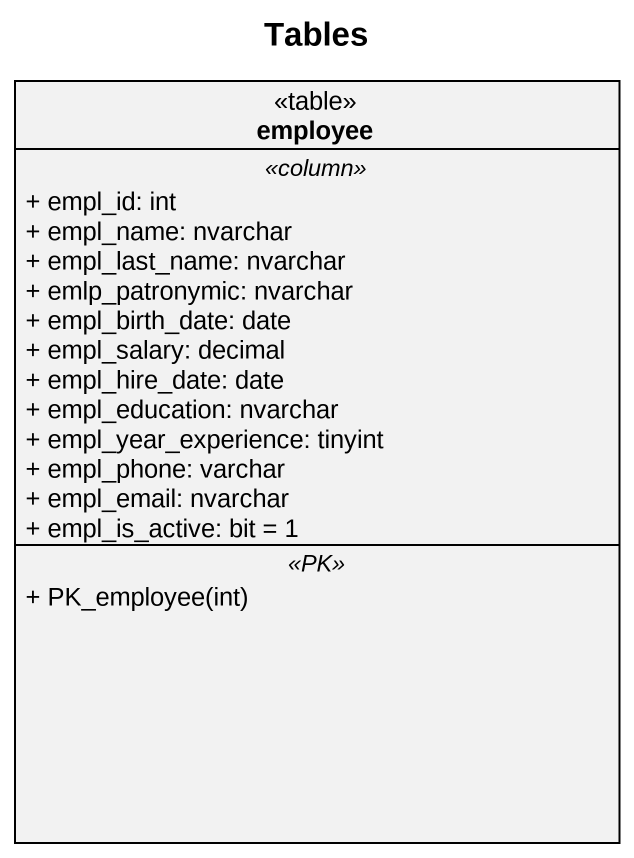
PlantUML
@startuml
title Tables
hide circle
hide empty members
skinparam classAttributeIconSize 0
class employee <<table>> {
  .. <<column>> ..
  + empl_id: int
  + empl_name: nvarchar
  + empl_last_name: nvarchar
  + emlp_patronymic: nvarchar
  + empl_birth_date: date
  + empl_salary: decimal
  + empl_hire_date: date
  + empl_education: nvarchar
  + empl_year_experience: tinyint
  + empl_phone: varchar
  + empl_email: nvarchar
  + empl_is_active: bit = 1
  .. <<PK>> ..
  + PK_employee(int)
}
@enduml
